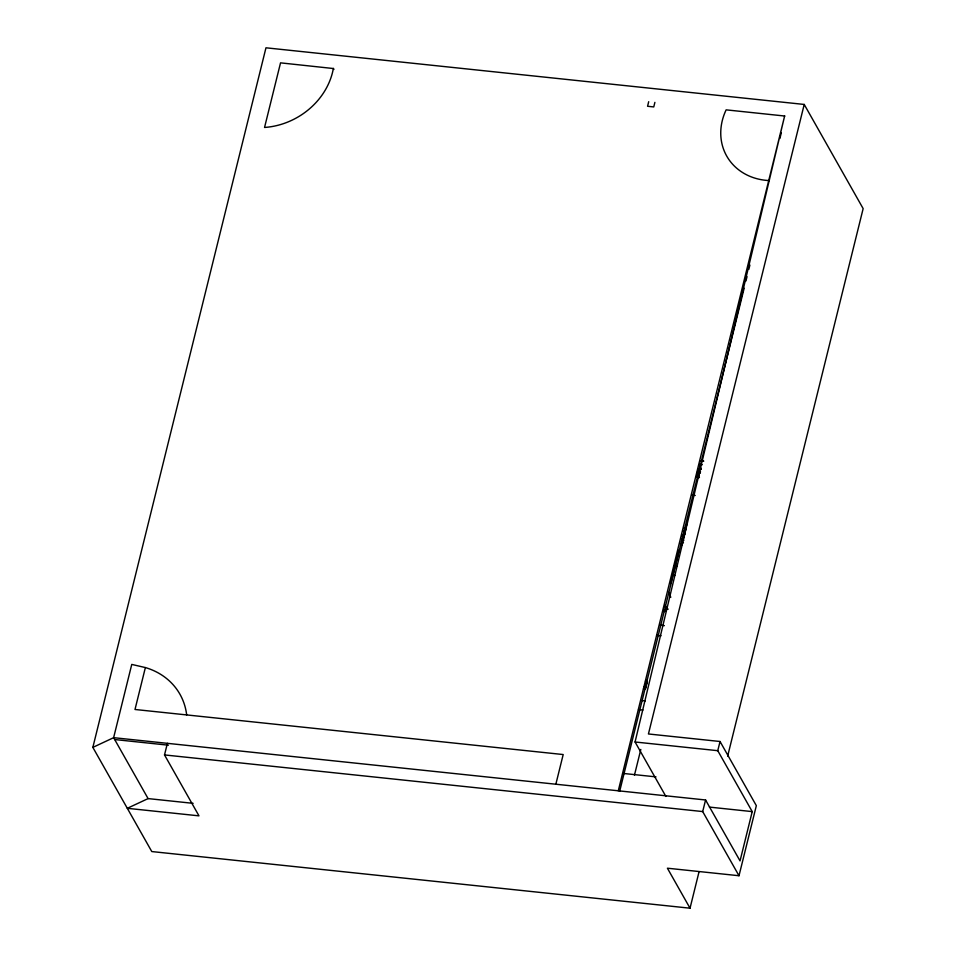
<?xml version="1.0" encoding="UTF-8"?>
<svg xmlns="http://www.w3.org/2000/svg" width="956" height="956" viewBox="0 0 956 956"><rect width="100%" height="100%" fill="white"/><g stroke="black" fill="none" stroke-linecap="round" stroke-linejoin="round"><path stroke-width="1.43" d="M645.396 689.157C648.072 668.507 647.582 690.937 643.567 688.965M700.712 469.456L700.927 468.524L700.808 469.468L700.927 468.524L698.812 468.38M663.978 611.565L665.818 611.29L666.248 608.793M665.878 796.42L635.071 741.987L784.661 115.915L618.281 790.791M698.991 871.992L690.029 908.2L151.777 851.557L92.852 747.389L265.971 47.8L804.223 104.443L863.149 208.611L727.659 756.112M333.429 68.533L280.538 62.857L264.549 127.459A68.748 59.714 -29.5 0 0 333.369 68.414L333.943 69.43M193.136 803.339L148.096 798.595L113.633 737.673L131.761 664.42L145.372 667.563L134.999 709.483L563.192 754.547L555.854 784.219M148.096 798.595L127.315 808.31L198.979 815.85L164.516 754.929L167.384 743.338M648.694 101.706L647.571 106.271L653.761 106.929L654.896 102.364M779.905 138.465L781.327 132.717M670.67 583.758L678.963 550.238M619.691 791.21L744.162 288.21M745.955 280.968L747.03 276.631M748.823 269.389L749.898 265.051M647.26 681.198L645.324 689.025L643.484 688.834M683.432 537.499L686.898 523.482M684.771 533.352L685.787 529.218M634.449 775.185L640.819 749.444M804.223 104.443L648.431 733.969L720.047 741.498L756.339 805.657L739 875.732L667.396 868.203L690.029 908.2M739 875.732L702.696 811.572L705.576 799.981L113.633 737.673L92.852 747.389M705.576 799.981L740.04 860.89L752.229 811.608L717.765 750.687L720.047 741.498M665.818 608.028L666.153 608.745M700.736 469.396L698.513 469.253M698.693 469.169L698.406 471.678L700.533 471.81M784.721 116.023L726.142 109.856A59.941 52.066 -29.5 0 0 769.21 180.565L769.269 180.684M700.832 460.792L703.771 461.127L700.82 460.911M692.275 495.136L695.239 495.447M674.41 566.036L677.374 566.346M671.853 575.046L674.828 575.357M659.915 625.164L664.372 625.63M656.605 635.31L661.05 635.776M645.503 681.138L647.332 681.329M644.248 686.551L645.467 686.671M642.289 700.605L645.252 700.927M638.512 709.567L642.958 710.033M635.071 741.987L717.765 750.687M623.408 773.452L656.007 776.881M114.684 739.538L168.435 745.19M709.412 807.091L752.229 811.608M164.516 754.929L702.696 811.572M699.756 463.887L702.313 464.724M698.262 471.666L700.318 473.363M697.103 472.384L699.23 474.14M697.127 474.021L699.302 475.813M697.247 475.682L699.445 477.498M696.315 476.411L698.513 478.239M681.783 538.563L683.875 540.295M681.353 541.072L683.444 542.805M679.776 543.283L681.843 544.992M663.727 609.558L665.818 611.29M685.476 530.066L684.066 527.903M664.755 605.052L668.089 609.283M664.671 606.02L667.18 609.187M665.448 606.702L667.085 608.912M687.245 522.084L683.086 538.897M699.183 464.855L700.963 468.607M683.014 534.619L684.173 537.212M682.942 534.786L684.042 537.451M682.787 535.013L683.91 537.595M682.644 535.145L683.755 537.702L682.381 535.288M682.19 535.348L683.48 537.834M681.867 535.372L683.062 537.881M683.014 530.496L684.926 534.583M668.722 592.373L670.789 597.285M145.372 667.563A71.796 62.355 -29.5 0 1 186.671 714.921"/></g></svg>
